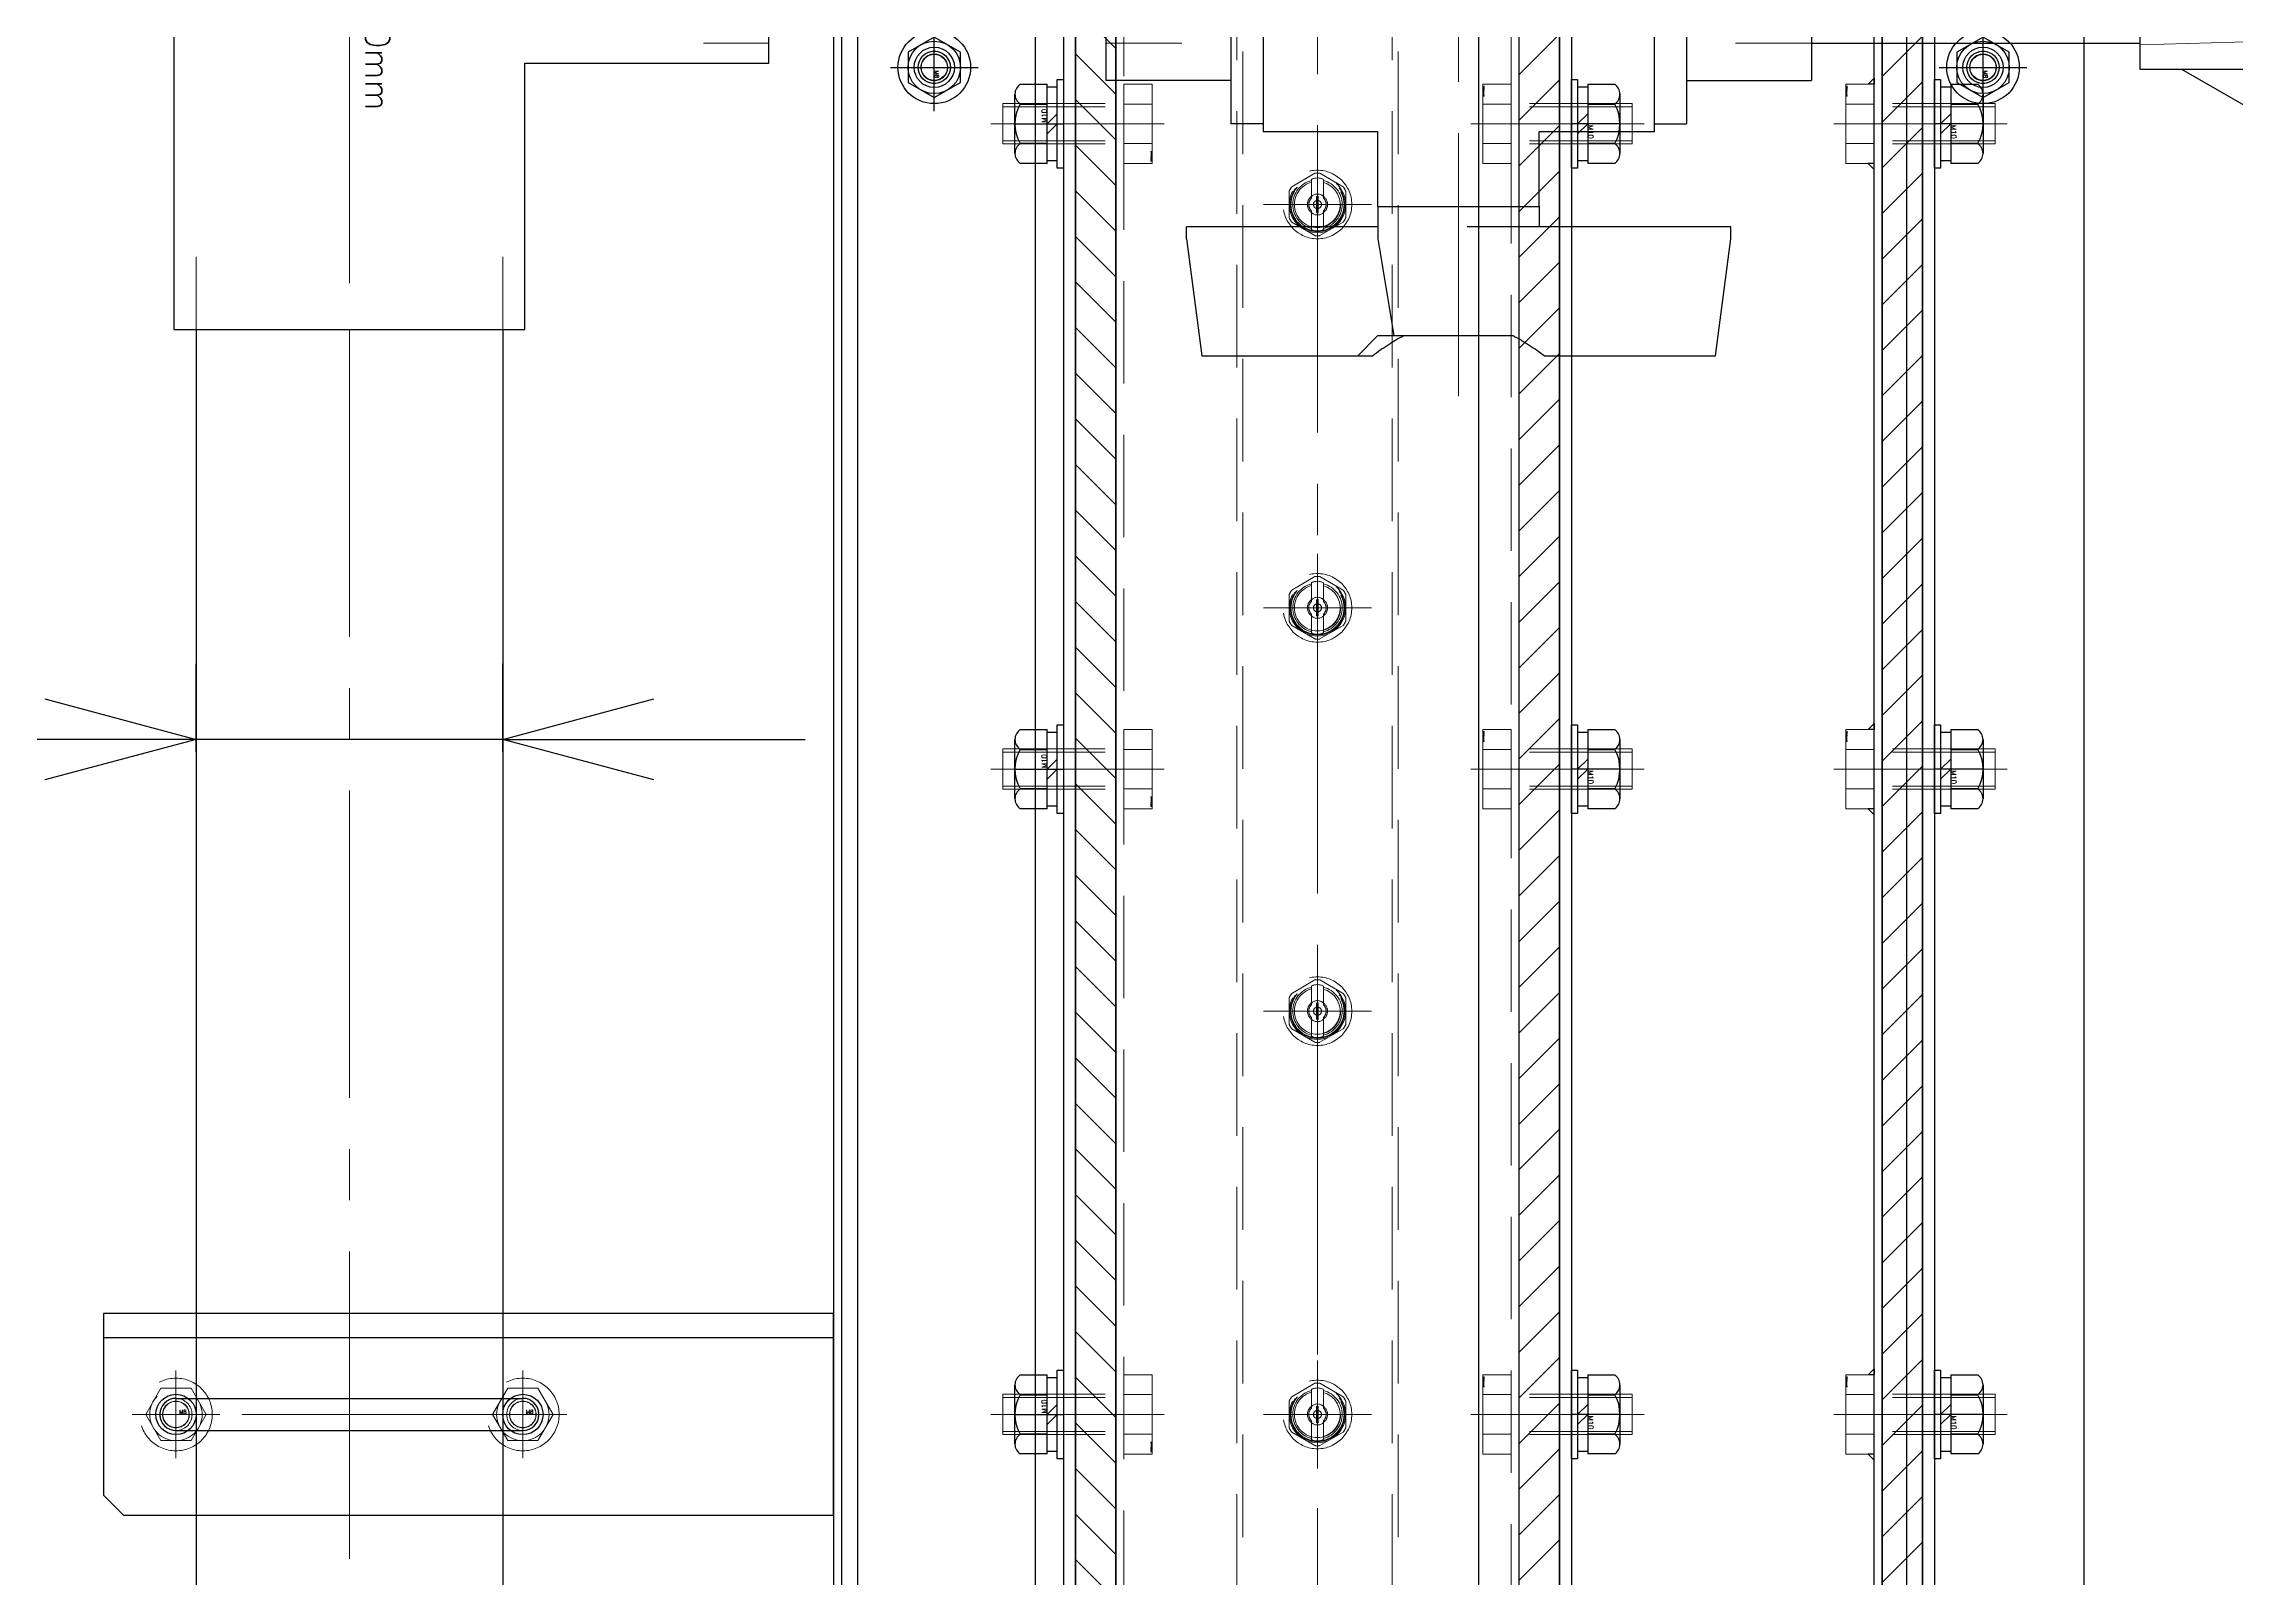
# Model space of a CAD drawing. Header units: millimetres. Extents: x -8731 to 85711, y -14522 to 31379.
# Drawn here: x 71653 to 72197, y 4047 to 4428 of the extents above; entities that cross this region are included whole.
import ezdxf

# ---------------------------------------------------------------- set-up
doc = ezdxf.new("R2010")
doc.units = ezdxf.units.MM
doc.header["$LTSCALE"] = 4
doc.header["$PDMODE"] = 99
doc.header["$PDSIZE"] = 1
doc.linetypes.add('CENTER2', pattern=[28.575, 19.05, -3.175, 3.175, -3.175])
doc.linetypes.add('HIDDEN', pattern=[9.525, 6.35, -3.175])
for name, color, linetype, lineweight in [('04_HIDDEN', 2, 'HIDDEN', 13), ('05_CENTER', 4, 'CENTER2', 13), ('08_DIM', 3, 'Continuous', 13)]:
    doc.layers.add(name, color=color, linetype=linetype, lineweight=lineweight)
doc.layers.add('10_DRAFT', color=8, linetype='Continuous', lineweight=0, plot=False)
doc.styles.add('KANJI0', font='txt.shx', dxfattribs={"width": 0.9, "height": 30, "bigfont": 'bigfont'})
doc.styles.add('KSS_TXT', font='txt.shx', dxfattribs={"bigfont": 'extfont2.shx'})
doc.styles.add('KSS_TXT_L', font='txt.shx', dxfattribs={"height": 9, "bigfont": 'extfont2.shx'})
doc.dimstyles.new('KSS_DIM', dxfattribs={"dimscale": 3, "dimtxt": 3, "dimasz": 2.5, "dimexe": 1.25, "dimexo": 0.625, "dimtad": 1, "dimdsep": 46, "dimtxsty": 'KSS_TXT', "dimblk": 'OPEN30', "dimcen": 0, "dimazin": 2, "dimtfac": 0.75, "dimtmove": 0, "dimatfit": 3, "dimldrblk": 'OPEN30', "dimfxl": 1, "dimtolj": 1, "dimarcsym": 0})

# ---------------------------------------------------------------- blocks, each defined once
blk = doc.blocks.new('_Open30')
at = {"color": 0, "linetype": 'ByBlock', "lineweight": -2}
for p, q in [((-1, 0.268), (0, 0)), ((0, 0), (-1, -0.268)), ((0, 0), (-1, 0))]:
    blk.add_line(p, q, dxfattribs=at)
blk = doc.blocks.new('*D4627')
at = {"layer": '08_DIM', "color": 0, "lineweight": -2, "transparency": 16777216}
for p, q in [((71690.94, 4252.17), (71690.94, 4274.03)), ((71766.94, 4252.17), (71766.94, 4274.03)), ((71653.44, 4255.28), (71477.19, 4255.28)), ((71766.94, 4255.28), (71690.94, 4255.28)), ((71804.44, 4255.28), (71841.94, 4255.28))]:
    blk.add_line(p, q, dxfattribs=at)
at = {"layer": 'Defpoints', "color": 0, "transparency": 16777216}
for p in [(71690.94, 4255.28), (71690.94, 4242.8), (71766.94, 4242.8)]:
    blk.add_point(p, dxfattribs=at)
at = {"layer": '08_DIM', "color": 0, "lineweight": -2, "transparency": 16777216, "xscale": 37.5, "yscale": 37.5, "zscale": 37.5}
blk.add_blockref('_Open30', (71690.94, 4255.28), dxfattribs=at)
at = {"layer": '08_DIM', "color": 0, "lineweight": -2, "transparency": 16777216, "xscale": 37.5, "yscale": 37.5, "zscale": 37.5, "rotation": 180}
blk.add_blockref('_Open30', (71766.94, 4255.28), dxfattribs=at)
at = {"layer": '08_DIM', "color": 0, "transparency": 16777216, "insert": (71546.56, 4287.16), "char_height": 45, "attachment_point": 5, "style": 'KSS_TXT'}
blk.add_mtext('\\A1;%%C76', dxfattribs=at)
blk = doc.blocks.new('A$C742A68D0_1_1')
at = {"color": 0}
for p, q in [((-9.81, 7), (9.81, 7)), ((-9.81, 0), (-9.81, 7)), ((-4.91, 0), (-4.91, 7)), ((4.91, 0), (4.91, 7)), ((9.81, 0), (9.81, 7)), ((-9.81, 0), (9.81, 0))]:
    blk.add_line(p, q, dxfattribs=at)
at = {"color": 0, "linetype": 'CENTER2'}
blk.add_line((0, -33), (0, 10), dxfattribs=at)
at = {"color": 0, "linetype": 'HIDDEN'}
for p, q in [((-5, -30), (-5, 0)), ((-4.19, -30), (-4.19, 0)), ((4.19, -30), (4.19, 0)), ((5, -30), (5, 0)), ((-5, -30), (5, -30))]:
    blk.add_line(p, q, dxfattribs=at)
at = {"layer": '10_DRAFT', "style": 'KSS_TXT_L'}
blk.add_text('BT-M10x30L', height=0.3, dxfattribs=at).set_placement((6.81, 6.66))
blk = doc.blocks.new('A$C0B00724F_1_1')
at = {"color": 0}
for points in [[(1980, 90), (80, 90)], [(80, -10), (1980, -10)]]:
    blk.add_lwpolyline(points, dxfattribs=at)
at = {"layer": '04_HIDDEN'}
for p, q in [((2035, 88), (25, 88)), ((25, -8), (2035, -8))]:
    blk.add_line(p, q, dxfattribs=at)
at = {"layer": '05_CENTER'}
for p, q in [((230, 95.46), (230, 82.43)), ((390, 95.46), (390, 82.43)), ((550, 95.46), (550, 82.43)), ((16.24, 40), (2043.76, 40)), ((230, -15.46), (230, -2.43)), ((390, -15.46), (390, -2.43)), ((550, -15.46), (550, -2.43))]:
    blk.add_line(p, q, dxfattribs=at)
at = {"layer": '04_HIDDEN', "rotation": 180}
for p in [(230, 88), (390, 88), (550, 88)]:
    blk.add_blockref('A$C742A68D0_1_1', p, dxfattribs=at)
at = {"layer": '04_HIDDEN'}
for p in [(230, -8), (390, -8), (550, -8)]:
    blk.add_blockref('A$C742A68D0_1_1', p, dxfattribs=at)
blk = doc.blocks.new('A$C6E8C5BCD_1_1')
h = blk.add_hatch()
h.set_pattern_fill('_USER', color=3, scale=8, angle=135, pattern_type=0)
h.set_pattern_definition([(135, (9279.8095, 4636.656), (-5.656854, -5.656854), [])])
h.paths.add_polyline_path([(1000, -10), (1000, 0), (-920, 0), (-920, -10)])
h.paths.add_polyline_path([(-920, -10), (-920, 0), (-950, 0), (-950, -10)])
h.paths.add_polyline_path([(-950, -10), (-950, 0), (-1000, 0), (-1000, -10)])
at = {"color": 0}
blk.add_lwpolyline([(1000, 0), (1000, -10), (-1000, -10), (-1000, 0)], close=True, dxfattribs=at)
at = {"layer": '05_CENTER'}
for p, q in [((-800, 3.94), (-800, -13.51)), ((-640, 3.94), (-640, -13.51)), ((-480, 3.94), (-480, -13.51))]:
    blk.add_line(p, q, dxfattribs=at)
blk = doc.blocks.new('A$C4147621A_1_1')
at = {"color": 0}
blk.add_lwpolyline([(1000, 0), (1000, -3), (-1000, -3), (-1000, 0)], close=True, dxfattribs=at)
at = {"layer": '05_CENTER'}
for p, q in [((-800, 2.83), (-800, -5.76)), ((-640, 2.83), (-640, -5.76)), ((-480, 2.83), (-480, -5.76))]:
    blk.add_line(p, q, dxfattribs=at)
blk = doc.blocks.new('A$C003B6CA5_1_1')
at = {"color": 0}
blk.add_lwpolyline([(1100, -20), (-1150, -20), (-1150, 20), (1100, 20)], close=True, dxfattribs=at)
at = {"layer": '04_HIDDEN'}
for p, q in [((1100, 18.5), (-1150, 18.5)), ((-1150, -18.5), (1100, -18.5))]:
    blk.add_line(p, q, dxfattribs=at)
for centre, radius in [((-800, 0), 8.5), ((-800, 0), 7), ((-800, 0), 6.58), ((-800, 0), 5.72), ((-700, 0), 8.5), ((-700, 0), 7), ((-700, 0), 6.58), ((-700, 0), 5.72), ((-600, 0), 8.5), ((-600, 0), 7), ((-600, 0), 6.58), ((-600, 0), 5.72), ((-500, 0), 8.5), ((-500, 0), 7), ((-500, 0), 6.58), ((-500, 0), 5.72)]:
    blk.add_circle(centre, radius, dxfattribs=at)
at = {"layer": '05_CENTER'}
for p, q in [((-800, -13.37), (-800, 13.37)), ((-700, -13.37), (-700, 13.37)), ((-600, -13.37), (-600, 13.37)), ((-500, -13.37), (-500, 13.37)), ((-786.63, 0), (-813.37, 0)), ((-686.63, 0), (-713.37, 0)), ((-586.63, 0), (-613.37, 0)), ((-486.63, 0), (-513.37, 0))]:
    blk.add_line(p, q, dxfattribs=at)
blk = doc.blocks.new('1／4MVEP9010S303Wc_1_1')
at = {"color": 0}
for p, q in [((-4.4, 6.38), (-7.73, 0.62)), ((3.33, 7), (-3.33, 7)), ((7.73, 0.62), (4.4, 6.38)), ((-1.54, 1.5), (-6.13, 1.5)), ((-1.89, 0.2), (1.89, 0.2)), ((6.13, 1.5), (1.54, 1.5)), ((-7.73, -0.62), (-4.4, -6.38)), ((-6.13, -1.5), (-1.54, -1.5)), ((-1.89, -0.2), (1.89, -0.2)), ((1.54, -1.5), (6.13, -1.5)), ((4.4, -6.38), (7.73, -0.62)), ((-3.33, -7), (3.33, -7))]:
    blk.add_line(p, q, dxfattribs=at)
for points in [[(-6.13, -1.5), (-6.16, -1.49), (-6.2, -1.46), (-6.24, -1.41), (-6.3, -1.31), (-6.37, -1.16), (-6.41, -1.05), (-6.45, -0.91), (-6.49, -0.77), (-6.52, -0.62), (-6.55, -0.45), (-6.56, -0.29), (-6.57, -0.04), (-6.57, 0.2), (-6.55, 0.43), (-6.52, 0.65), (-6.47, 0.85), (-6.42, 1.03), (-6.36, 1.2), (-6.29, 1.33), (-6.25, 1.4), (-6.21, 1.45), (-6.17, 1.49), (-6.13, 1.5)], [(-2.07, 1.4), (-2.13, 1.34), (-2.2, 1.25), (-2.27, 1.15), (-2.34, 1.03), (-2.41, 0.89), (-2.47, 0.74), (-2.53, 0.54), (-2.58, 0.32), (-2.6, 0.09), (-2.6, -0.14), (-2.57, -0.35), (-2.53, -0.55), (-2.47, -0.74), (-2.4, -0.91), (-2.31, -1.08), (-2.22, -1.23), (-2.14, -1.33), (-2.07, -1.4)], [(-1.89, -0.2), (-1.96, -0.19), (-2.03, -0.14), (-2.07, -0.1), (-2.09, -0.05), (-2.1, 0.01), (-2.09, 0.05), (-2.08, 0.09), (-2.04, 0.14), (-1.96, 0.19), (-1.89, 0.2)], [(-1.89, 1.5), (-1.93, 1.49), (-1.96, 1.48), (-2.01, 1.45), (-2.06, 1.41)], [(2.06, 1.41), (2.01, 1.45), (1.97, 1.48), (1.93, 1.49), (1.89, 1.5)], [(1.89, 0.2), (1.96, 0.19), (2.03, 0.14), (2.07, 0.1), (2.09, 0.05), (2.1, -0.01), (2.09, -0.05), (2.08, -0.09), (2.04, -0.14), (1.96, -0.19), (1.89, -0.2)], [(2.07, -1.4), (2.13, -1.34), (2.2, -1.25), (2.27, -1.15), (2.34, -1.03), (2.41, -0.89), (2.47, -0.74), (2.53, -0.54), (2.58, -0.32), (2.6, -0.09), (2.6, 0.14), (2.57, 0.35), (2.53, 0.55), (2.47, 0.74), (2.4, 0.91), (2.31, 1.08), (2.22, 1.23), (2.14, 1.33), (2.07, 1.4)], [(6.13, 1.5), (6.16, 1.49), (6.2, 1.46), (6.24, 1.41), (6.3, 1.31), (6.37, 1.16), (6.41, 1.05), (6.45, 0.91), (6.49, 0.77), (6.52, 0.62), (6.55, 0.45), (6.56, 0.29), (6.57, 0.04), (6.57, -0.2), (6.55, -0.43), (6.52, -0.65), (6.47, -0.85), (6.42, -1.03), (6.36, -1.2), (6.29, -1.33), (6.25, -1.4), (6.21, -1.45), (6.17, -1.49), (6.13, -1.5)], [(-2.06, -1.41), (-2.01, -1.45), (-1.97, -1.48), (-1.93, -1.49), (-1.89, -1.5)], [(1.89, -1.5), (1.93, -1.49), (1.96, -1.48), (2.01, -1.45), (2.06, -1.41)]]:
    blk.add_lwpolyline(points, dxfattribs=at)
blk.add_circle((0, 0), 6.75, dxfattribs=at)
for radius, start, end in [(6.12, 14.1934, 165.8066), (7.75, 115.4146, 124.5854), (7.75, 55.4146, 64.5854), (7.75, 175.4146, 184.5854), (2.15, 44.2407, 135.7593), (1, 11.537, 168.463), (0.5, 156.4218, 203.5782), (0.5, 336.4218, 23.5782), (7.75, 355.4146, 4.5854), (6.12, 194.1934, 345.8066), (5.63, 195.4656, 344.5344), (2.5, 214.1405, 325.8595), (2.15, 224.2407, 315.7593), (1, 191.537, 348.463), (7.75, 235.4146, 244.5854), (7.75, 295.4146, 304.5854)]:
    blk.add_arc((0, 0), radius, start, end, dxfattribs=at)
at = {"layer": '04_HIDDEN', "color": 0}
blk.add_arc((0, 0), 2.5, 34.1405, 145.8595, dxfattribs=at)
at = {"layer": '05_CENTER', "color": 0}
for p, q in [((0, -8.67), (0, 8.67)), ((-8.67, 0), (8.67, 0))]:
    blk.add_line(p, q, dxfattribs=at)
blk = doc.blocks.new('A$C77611634_1_1')
blk.add_blockref('A$C003B6CA5_1_1', (0, 0))
at = {"layer": '04_HIDDEN', "color": 4}
for p in [(-800, 0), (-700, 0), (-600, 0), (-500, 0)]:
    blk.add_blockref('1／4MVEP9010S303Wc_1_1', p, dxfattribs=at)
blk = doc.blocks.new('M10Nza_1_1_1')
at = {"color": 0}
for p, q in [((-7.35, 12), (7.35, 12)), ((-9.8, 4), (-9.8, 10.69)), ((-4.9, 4), (-4.9, 10.69)), ((4.9, 10.69), (4.9, 4)), ((9.8, 10.69), (9.8, 4)), ((-9.8, 4), (9.8, 4)), ((-9.2, 1.5), (-9.2, 4)), ((0, 1.5), (-2.5, 4)), ((0, 4), (2.5, 1.5)), ((9.2, 4), (9.2, 1.5))]:
    blk.add_line(p, q, dxfattribs=at)
at = {"color": 0, "linetype": 'CENTER2'}
blk.add_line((0, 12), (0, 0), dxfattribs=at)
at = {"color": 0}
blk.add_lwpolyline([(-11, 1.5), (11, 1.5), (11, 0), (-11, 0)], close=True, dxfattribs=at)
for centre, radius, start, end in [((-7.35, 9.06), 2.94, 33.626, 146.374), ((0, 2.2), 9.8, 60, 120), ((7.35, 9.06), 2.94, 33.626, 146.374)]:
    blk.add_arc(centre, radius, start, end, dxfattribs=at)
at = {"layer": '10_DRAFT', "style": 'KSS_TXT'}
blk.add_text('M10', height=1.25, dxfattribs=at).set_placement((0.26, 4.12))
blk = doc.blocks.new('A$C7B156557_1_1')
at = {"color": 3}
blk.add_line((-148, 100), (2248, 100), dxfattribs=at)
at = {"color": 0}
for points in [[(-150, 0), (2250, 0), (2250, 260), (-150, 260)], [(-148, 2), (2248, 2), (2248, 258), (-148, 258)]]:
    blk.add_lwpolyline(points, close=True, dxfattribs=at)
at = {"color": 3}
for points in [[(240.19, 2), (240.19, 3.5), (238.69, 2), (238.69, 2)], [(259.81, 2), (259.81, 3.5), (261.31, 2), (261.31, 2)], [(400.19, 2), (400.19, 3.5), (398.69, 2), (398.69, 2)], [(419.81, 2), (419.81, 3.5), (421.31, 2), (421.31, 2)], [(560.19, 2), (560.19, 3.5), (558.69, 2), (558.69, 2)], [(579.81, 2), (579.81, 3.5), (581.31, 2), (581.31, 2)]]:
    blk.add_lwpolyline(points, close=True, dxfattribs=at)
at = {"layer": '05_CENTER'}
for p, q in [((250, 5.94), (250, -3.98)), ((410, 5.94), (410, -3.98)), ((570, 5.94), (570, -3.98))]:
    blk.add_line(p, q, dxfattribs=at)
at = {"layer": '04_HIDDEN'}
for p in [(250, 2), (410, 2), (570, 2)]:
    blk.add_blockref('A$C742A68D0_1_1', p, dxfattribs=at)
blk = doc.blocks.new('A$C2E537FAD_1_1')
for name, p in [('A$C7B156557_1_1', (0, 0)), ('A$C0B00724F_1_1', (20, 100)), ('M10Nza_1_1_1', (250, 203)), ('M10Nza_1_1_1', (410, 203)), ('M10Nza_1_1_1', (570, 203)), ('A$C4147621A_1_1', (1050, 80)), ('A$C4147621A_1_1', (1050, -10))]:
    blk.add_blockref(name, p)
at = {"xscale": -1, "rotation": 180}
blk.add_blockref('A$C4147621A_1_1', (1050, 200), dxfattribs=at)
at = {"color": 3, "xscale": -1, "rotation": 180}
blk.add_blockref('A$C6E8C5BCD_1_1', (1050, 190), dxfattribs=at)
at = {"color": 3}
for p in [(1050, 90), (1050, 0)]:
    blk.add_blockref('A$C6E8C5BCD_1_1', p, dxfattribs=at)
at = {"rotation": 180}
for p in [(250, 77), (410, 77), (570, 77), (250, -13), (410, -13), (570, -13)]:
    blk.add_blockref('M10Nza_1_1_1', p, dxfattribs=at)
at = {"layer": '04_HIDDEN'}
blk.add_blockref('A$C77611634_1_1', (1050, 140), dxfattribs=at)
blk = doc.blocks.new('8b_1_1_1')
at = {"color": 0}
for p, q in [((-3.75, 6.49), (-7.5, 0)), ((-3.75, 6.49), (-7.5, 0)), ((3.75, 6.49), (-3.75, 6.49)), ((3.75, 6.49), (-3.75, 6.49)), ((7.5, 0), (3.75, 6.49)), ((7.5, 0), (3.75, 6.49)), ((-7.5, 0), (-3.75, -6.49)), ((-7.5, 0), (-3.75, -6.49)), ((3.75, -6.49), (7.5, 0)), ((3.75, -6.49), (7.5, 0)), ((-3.75, -6.49), (3.75, -6.49)), ((-3.75, -6.49), (3.75, -6.49))]:
    blk.add_line(p, q, dxfattribs=at)
at = {"color": 0, "linetype": 'CENTER2'}
for p, q in [((0, -10.87), (0, 10.87)), ((10.87, 0), (-10.87, 0))]:
    blk.add_line(p, q, dxfattribs=at)
at = {"color": 0}
for radius in [9, 6.5, 4, 3.25]:
    blk.add_circle((0, 0), radius, dxfattribs=at)
at = {"layer": '10_DRAFT', "style": 'KSS_TXT'}
blk.add_text('M8', height=1, dxfattribs=at).set_placement((0.76, 0.14))
blk = doc.blocks.new('A$C097F7B44_1_1_1')
at = {"color": 0}
for p, q in [((-86, 4), (0, 4)), ((-86, -4), (0, -4))]:
    blk.add_line(p, q, dxfattribs=at)
for centre, start, end in [((-86, 0), 90, 270), ((0, 0), 270, 90)]:
    blk.add_arc(centre, 4, start, end)
at = {"layer": '04_HIDDEN', "color": 0}
for centre in [(-86, 0), (0, 0)]:
    blk.add_circle(centre, 3.32, dxfattribs=at)
for centre, start, end in [((-86, 0), 270, 90), ((0, 0), 90, 270)]:
    blk.add_arc(centre, 4, start, end, dxfattribs=at)
at = {"layer": '05_CENTER', "color": 0}
for p, q in [((-86, -6.7), (-86, 6.7)), ((0, -6.7), (0, 6.7)), ((6.64, 0), (-92.64, 0))]:
    blk.add_line(p, q, dxfattribs=at)
at = {"layer": '10_DRAFT'}
blk.add_line((-43, 4), (-43, -4), dxfattribs=at)
at = {"layer": '04_HIDDEN', "color": 4}
for p in [(-86, 0), (0, 0)]:
    blk.add_blockref('8b_1_1_1', p, dxfattribs=at)
blk = doc.blocks.new('A$C668E7CA1_1_1_1')
at = {"color": 0}
for p, q in [((-36, 4), (36, 4)), ((-36, -4), (36, -4))]:
    blk.add_line(p, q, dxfattribs=at)
for centre, start, end in [((-36, 0), 90, 270), ((36, 0), 270, 90)]:
    blk.add_arc(centre, 4, start, end)
at = {"layer": '04_HIDDEN', "color": 0}
for centre in [(-36, 0), (36, 0)]:
    blk.add_circle(centre, 3.32, dxfattribs=at)
for centre, start, end in [((-36, 0), 270, 90), ((36, 0), 90, 270)]:
    blk.add_arc(centre, 4, start, end, dxfattribs=at)
at = {"layer": '05_CENTER', "color": 0}
for p, q in [((-36, -6.7), (-36, 6.7)), ((36, -6.7), (36, 6.7)), ((42.64, 0), (-42.64, 0))]:
    blk.add_line(p, q, dxfattribs=at)
at = {"layer": '10_DRAFT'}
blk.add_line((0, 4), (0, -4), dxfattribs=at)
blk = doc.blocks.new('A$C491D668A_1_1_1')
at = {"color": 4}
for p in [(-72, 0), (0, 0)]:
    blk.add_blockref('8b_1_1_1', p, dxfattribs=at)
at = {"layer": '04_HIDDEN', "color": 4}
blk.add_blockref('A$C668E7CA1_1_1_1', (-36, 0), dxfattribs=at)
blk = doc.blocks.new('A$C457F5408_1_1_1')
at = {"color": 0}
for p, q in [((15, 2120), (15, -20)), ((-35, 2075), (-35, 25)), ((-29, 2075), (-29, 25)), ((225, 2075), (225, 25)), ((231, 2075), (231, 25)), ((275, 2075), (275, 25)), ((-35, 269), (-216, 269))]:
    blk.add_line(p, q, dxfattribs=at)
blk.add_lwpolyline([(-35, 225), (-35, 225), (-35, 275), (-216, 275), (-216, 230), (-211, 225), (-35, 225)], dxfattribs=at)
for centre in [(-10, 584), (250, 584), (-198, 250), (-112, 250)]:
    blk.add_circle(centre, 5, dxfattribs=at)
at = {"layer": '05_CENTER'}
for p, q in [((-10, 593.34), (-10, 574.66)), ((250, 593.34), (250, 574.66)), ((-0.66, 584), (-19.34, 584)), ((259.34, 584), (240.66, 584)), ((-198, 240.66), (-198, 259.34)), ((-112, 240.66), (-112, 259.34)), ((-207.34, 250), (-188.66, 250)), ((-121.34, 250), (-102.66, 250))]:
    blk.add_line(p, q, dxfattribs=at)
blk = doc.blocks.new('A$C54E27890_1_1')
for name, p, rotation in [('A$C457F5408_1_1_1', (0, -17), 270), ('A$C491D668A_1_1_1', (584, -7), 180), ('A$C491D668A_1_1_1', (584, -267), 180)]:
    blk.add_blockref(name, p, dxfattribs=dict(rotation=rotation))
at = {"color": 4, "rotation": 270}
blk.add_blockref('A$C097F7B44_1_1_1', (250, 95), dxfattribs=at)
blk = doc.blocks.new('A$C73951639_1_1_1')
at = {"color": 0}
for p, q in [((10, -30.25), (10, 30.25)), ((10, 30.25), (32, 30.25)), ((32, 30.25), (36, 30.05)), ((44, 28.95), (36, 30.05)), ((36, 30.05), (36, -30.05)), ((52, 28.95), (44, 30.05)), ((44, 30.05), (44, -30.05)), ((60, 28.95), (52, 30.05)), ((52, 30.05), (52, -30.05)), ((68, 28.95), (60, 30.05)), ((60, 30.05), (60, -30.05)), ((68, -28.95), (68, 28.95)), ((10, -30.25), (32, -30.25)), ((32, -30.25), (36, -30.05)), ((36, -30.05), (44, -28.95)), ((44, -30.05), (52, -28.95)), ((52, -30.05), (60, -28.95)), ((60, -30.05), (68, -28.95))]:
    blk.add_line(p, q, dxfattribs=at)
blk.add_lwpolyline([(10, 77.5), (0, 77.5), (0, -77.5), (10, -77.5)], close=True, dxfattribs=at)
at = {"color": 3}
for points in [[(4, 30.25), (2, 30.25), (4, 28.25), (4, 28.25)], [(10, 30.25), (12, 30.25), (10, 32.25), (10, 32.25)], [(4, -30.25), (2, -30.25), (4, -28.25), (4, -28.25)], [(10, -30.25), (12, -30.25), (10, -32.25), (10, -32.25)]]:
    blk.add_lwpolyline(points, close=True, dxfattribs=at)
at = {"layer": '04_HIDDEN'}
for p, q in [((10, 30.25), (0, 30.25)), ((4, -30.25), (4, 30.25)), ((4, 26.75), (68, 26.75)), ((4, -26.75), (68, -26.75)), ((10, -30.25), (0, -30.25))]:
    blk.add_line(p, q, dxfattribs=at)
at = {"layer": '05_CENTER'}
for p, q in [((-8.05, 60), (18.04, 60)), ((0, 0), (72.72, 0)), ((68, 0), (10, 0)), ((-8.05, -60), (18.04, -60))]:
    blk.add_line(p, q, dxfattribs=at)
blk = doc.blocks.new('A$C4CA70B29_1_1_1')
h = blk.add_hatch()
h.set_pattern_fill('_USER', color=3, scale=2, pattern_type=0)
h.set_pattern_definition([(0, (-6784.6076, -8968.539), (0, 2), [])])
h.paths.add_polyline_path([(0, 77.5), (-3, 77.5), (-3, -77.5), (0, -77.5)])
at = {"color": 3}
blk.add_lwpolyline([(0, 77.5), (-3, 77.5), (-3, -77.5), (0, -77.5)], close=True, dxfattribs=at)
blk = doc.blocks.new('M16Nza_1_1_1')
at = {"color": 0}
for p, q in [((-13.85, 17.74), (-13.85, 6.6)), ((-10.39, 19.6), (10.39, 19.6)), ((-6.92, 6.6), (-6.92, 17.74)), ((6.93, 17.74), (6.93, 6.6)), ((13.85, 6.6), (13.85, 17.74)), ((-14, 2.6), (-14, 6.6)), ((-14, 6.6), (14, 6.6)), ((-4, 6.6), (0, 2.6)), ((0, 6.6), (4, 2.6)), ((14, 6.6), (14, 2.6))]:
    blk.add_line(p, q, dxfattribs=at)
at = {"color": 0, "linetype": 'CENTER2'}
blk.add_line((0, 0), (0, 19.6), dxfattribs=at)
at = {"color": 0}
blk.add_lwpolyline([(-16, 2.6), (16, 2.6), (16, 0), (-16, 0)], close=True, dxfattribs=at)
for centre, radius, start, end in [((-10.39, 15.44), 4.16, 33.626, 146.374), ((0, 5.75), 13.85, 60, 120), ((10.39, 15.44), 4.16, 33.626, 146.374)]:
    blk.add_arc(centre, radius, start, end, dxfattribs=at)
at = {"layer": '10_DRAFT', "style": 'KANJI0', "width": 0.82}
blk.add_text('Ｍ１６', height=1.714, dxfattribs=at).set_placement((0.41, 6.78))
blk = doc.blocks.new('A$C598F6B99_1_1')
at = {"color": 0}
for p, q in [((-10.39, 17), (10.39, 17)), ((-13.85, 15.14), (-13.85, 7)), ((-6.92, 7), (-6.92, 15.14)), ((6.92, 15.14), (6.92, 7)), ((13.85, 7), (13.85, 15.14)), ((-14, 3), (-14, 7)), ((-14, 7), (14, 7)), ((0.73, 3), (-0.73, 7)), ((14, 7), (14, 3)), ((-15, 0), (-15, 3)), ((-15, 3), (15, 3)), ((-15, 0), (15, 0)), ((-8, 0), (-8, -56.92)), ((8, 0), (8, -56.92)), ((15, 3), (15, 0)), ((8, -22), (-8, -22)), ((-6.92, -22), (-6.92, -58)), ((6.92, -22), (6.92, -58)), ((8, -56.92), (-8, -56.92)), ((-8, -56.92), (-6.92, -58)), ((6.92, -58), (-6.92, -58)), ((8, -56.92), (6.92, -58))]:
    blk.add_line(p, q, dxfattribs=at)
at = {"color": 0, "linetype": 'CENTER2'}
blk.add_line((0, 20.91), (0, -61), dxfattribs=at)
at = {"color": 0}
for centre, radius, start, end in [((-10.39, 12.84), 4.16, 33.626, 146.374), ((0, 3.15), 13.85, 60, 120), ((10.39, 12.84), 4.16, 33.626, 146.374)]:
    blk.add_arc(centre, radius, start, end, dxfattribs=at)
at = {"layer": '10_DRAFT', "style": 'KANJI0', "width": 0.82}
blk.add_text('M16x65', height=1, dxfattribs=at).set_placement((0.41, 7.48))
blk = doc.blocks.new('TSフランジ-JIS10K-50mmb_1')
at = {"color": 0}
for p, q in [((-36.5, 71), (36.5, 71)), ((-36.5, 20), (-36.5, 71)), ((36.5, 71), (36.5, 20)), ((-60, 20), (-36.5, 60.7)), ((-6, 20), (-3.5, 60.7)), ((3.5, 60.7), (-3.5, 60.7)), ((6, 20), (3.5, 60.7)), ((60, 20), (36.5, 60.7)), ((77.5, 20), (-77.5, 20)), ((-77.5, 20), (-77.5, 0)), ((77.5, 0), (77.5, 20)), ((-77.5, 0), (77.5, 0))]:
    blk.add_line(p, q, dxfattribs=at)
at = {"color": 0, "linetype": 'CENTER2'}
for p, q in [((0, 0), (0, 71)), ((-60, -5.65), (-60, 25.28)), ((60, -5.65), (60, 25.28))]:
    blk.add_line(p, q, dxfattribs=at)
at = {"color": 0, "linetype": 'HIDDEN'}
for p, q in [((-69.5, 0), (-69.5, 20)), ((-50.5, 0), (-50.5, 20)), ((50.5, 0), (50.5, 20)), ((69.5, 0), (69.5, 20))]:
    blk.add_line(p, q, dxfattribs=at)
at = {"layer": '10_DRAFT'}
for p, q in [((-30.4, 71), (-28.7, 8)), ((30.4, 71), (28.7, 8)), ((-28.7, 8), (28.7, 8)), ((-28.7, 8), (-26, 5)), ((28.7, 8), (26, 5)), ((-26, 5), (-26, 0)), ((-26, 5), (26, 5)), ((26, 5), (26, 0))]:
    blk.add_line(p, q, dxfattribs=at)
blk = doc.blocks.new('A$C3D25287D_1_1_1')
for p, q in [((0, 30), (81.5, 30)), ((0, -30), (81.5, -30))]:
    blk.add_line(p, q)
at = {"layer": '05_CENTER'}
blk.add_line((0, 0), (136.5, 0), dxfattribs=at)
at = {"color": 4, "rotation": 90}
blk.add_blockref('TSフランジ-JIS10K-50mmb_1', (152.5, 0), dxfattribs=at)
for name in ['A$C73951639_1_1_1', 'A$C4CA70B29_1_1_1']:
    blk.add_blockref(name, (155.5, 0))
for name, p, rotation in [('A$C598F6B99_1_1', (132.5, 60), 90), ('M16Nza_1_1_1', (165.5, 60), 270), ('A$C598F6B99_1_1', (132.5, -60), 90), ('M16Nza_1_1_1', (165.5, -60), 270)]:
    blk.add_blockref(name, p, dxfattribs=dict(rotation=rotation))
blk = doc.blocks.new('径違いチーズ(TS-T)-65mm×50mma_1_1_1')
at = {"color": 0}
for p, q in [((-35, 104), (-35, 43.5)), ((35, 104), (-35, 104)), ((35, 43.5), (35, 104)), ((-101, 43.5), (-101, -43.5)), ((-35, 43.5), (-101, 43.5)), ((101, 43.5), (35, 43.5)), ((101, -43.5), (101, 43.5)), ((-101, -43.5), (101, -43.5))]:
    blk.add_line(p, q, dxfattribs=at)
at = {"layer": '05_CENTER', "color": 0}
for p, q in [((0, -53.5), (0, 104)), ((-101, 0), (101, 0))]:
    blk.add_line(p, q, dxfattribs=at)
at = {"layer": '10_DRAFT'}
for p, q in [((-30, 104), (-30, 87.77)), ((30, 104), (30, 87.77)), ((-101, 38), (-82.99, 38)), ((101, 38), (82.99, 38)), ((-101, -38), (-82.99, -38)), ((101, -38), (82.99, -38))]:
    blk.add_line(p, q, dxfattribs=at)
at = {"layer": '10_DRAFT', "style": 'KSS_TXT'}
blk.add_text('65x50mm', height=6, dxfattribs=at).set_placement((6.39, 4.01))
blk = doc.blocks.new('コンパクトボールバルブ27型-ソケット形-50mma_1_1_1')
at = {"color": 0}
for p, q in [((-67.5, 78.5), (-63.68, 107.5)), ((-63.68, 107.5), (-21.3, 107.5)), ((-25, 107.5), (-20, 102.5)), ((21.3, 107.5), (63.68, 107.5)), ((63.68, 107.5), (67.5, 78.5)), ((-20, 102.5), (13.53, 102.5)), ((-67.5, 78.5), (-67.5, 75.5)), ((-20, 70.5), (-20, 78.5)), ((67.5, 78.5), (67.5, 75.5)), ((-20, 75.5), (-67.5, 75.5)), ((67.5, 75.5), (2.09, 75.5)), ((20, 70.5), (20, 75.5)), ((-20, 70.5), (-20, 52)), ((-20, 70.5), (20, 70.5)), ((20, 70.5), (20, 52)), ((-56.5, -50), (-56.5, 50)), ((-48.5, 50), (-56.5, 50)), ((-20, 52), (-48.5, 52)), ((-48.5, -52), (-48.5, 52)), ((48.5, 52), (20, 52)), ((48.5, -52), (48.5, 52)), ((48.5, 50), (56.5, 50)), ((56.5, -50), (56.5, 50)), ((-87.5, -39.25), (-87.5, 39.25)), ((-56.5, 39.25), (-87.5, 39.25)), ((56.5, 39.25), (87.5, 39.25)), ((87.5, -39.25), (87.5, 39.25)), ((-56.5, -39.25), (-87.5, -39.25)), ((56.5, -39.25), (87.5, -39.25)), ((-48.5, -50), (-56.5, -50)), ((48.5, -52), (-48.5, -52)), ((48.5, -50), (56.5, -50))]:
    blk.add_line(p, q, dxfattribs=at)
for points in [[(-13.53, 102.5), (-14.89, 103.23), (-17.53, 104.82), (-20.06, 106.59), (-21.3, 107.5)], [(13.53, 102.5), (14.89, 103.23), (17.53, 104.82), (20.06, 106.59), (21.3, 107.5)]]:
    blk.add_open_spline(points, degree=3, knots=[0, 0, 0, 0, 0.500213, 1, 1, 1, 1], dxfattribs=at)
blk.add_open_spline([(-20, 78.5), (-18.69, 86.5), (-17.38, 94.5), (-16.08, 102.5)], degree=3, dxfattribs=at)
at = {"layer": '05_CENTER', "color": 0}
for p, q in [((0, -62), (0, 117.5)), ((87.5, 0), (-87.5, 0))]:
    blk.add_line(p, q, dxfattribs=at)
at = {"layer": '10_DRAFT'}
for p, q in [((-87.5, 30), (-68.63, 30)), ((87.5, 30), (68.63, 30)), ((-87.5, -30), (-68.63, -30)), ((87.5, -30), (68.63, -30))]:
    blk.add_line(p, q, dxfattribs=at)
blk = doc.blocks.new('A$C3C656437_1_1_1')
for p, q in [((549, 1958), (124, 1958)), ((549, 1882), (124, 1882))]:
    blk.add_line(p, q)
at = {"layer": '05_CENTER'}
blk.add_line((549, 1920), (-70, 1920), dxfattribs=at)
at = {"color": 4, "rotation": 180}
blk.add_blockref('径違いチーズ(TS-T)-65mm×50mma_1_1_1', (650, 1920), dxfattribs=at)
at = {"color": 4, "xscale": -1, "rotation": 90}
blk.add_blockref('コンパクトボールバルブ27型-ソケット形-50mma_1_1_1', (650, 1645), dxfattribs=at)
at = {"rotation": 270}
blk.add_blockref('A$C3D25287D_1_1_1', (650, 1557.5), dxfattribs=at)

msp = doc.modelspace()

# ---------------------------------------------------------------- block references
at = {"rotation": 90}
for name, p in [('A$C2E537FAD_1_1', (72108.93593, 3837.90432)), ('A$C54E27890_1_1', (71866.93593, 3837.90432)), ('A$C3C656437_1_1_1', (73648.93593, 3807.90432))]:
    msp.add_blockref(name, p, dxfattribs=at)

# ---------------------------------------------------------------- dimensions: what is measured, and where the dimension line sits
at = {"layer": '08_DIM'}
dim = msp.add_linear_dim(base=(71690.93593, 4255.28217), p1=(71766.93593, 4242.79882), p2=(71690.93593, 4242.79882), angle=180, text='%%C<>', dimstyle='KSS_DIM', override={"dimscale": 15}, dxfattribs=at)
dim.commit()
dim.dimension.update_dxf_attribs({"geometry": '*D4627', "text_midpoint": (71546.56093, 4287.15717)})

doc.saveas('drawing.dxf')
